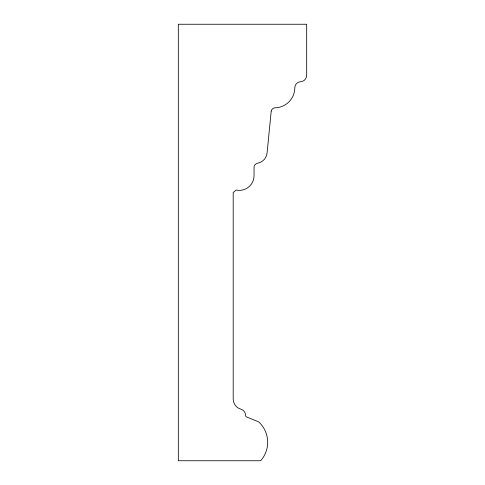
<?xml version="1.0" encoding="UTF-8"?>
<svg xmlns="http://www.w3.org/2000/svg" width="485" height="485" viewBox="0 0 485 485"><rect width="100%" height="100%" fill="white"/><g stroke="black" fill="none" stroke-linecap="round" stroke-linejoin="round"><path stroke-width="0.73" d="M271.212 111.035L267.096 152.914A11.634 11.634 0 0 1 257.59 163.221A4.347 4.347 0 0 0 254.049 168.01L254.049 175.661A14.726 14.726 0 0 1 236.159 190.041L233.194 192.46L233.194 399.022A10.561 10.561 0 0 0 240.887 409.188A6.408 6.408 0 0 1 245.555 415.251A1.655 1.655 0 0 0 246.889 417.058L258.687 421.889A27.663 27.663 0 0 1 260.645 460.75L178.322 460.75L178.322 24.25L306.678 24.25L306.678 75.254A6.499 6.499 0 0 1 300.554 81.747A6.087 6.087 0 0 0 294.813 87.791A20.134 20.134 0 0 1 275.159 107.809A4.153 4.153 0 0 0 271.212 111.035"/></g></svg>
